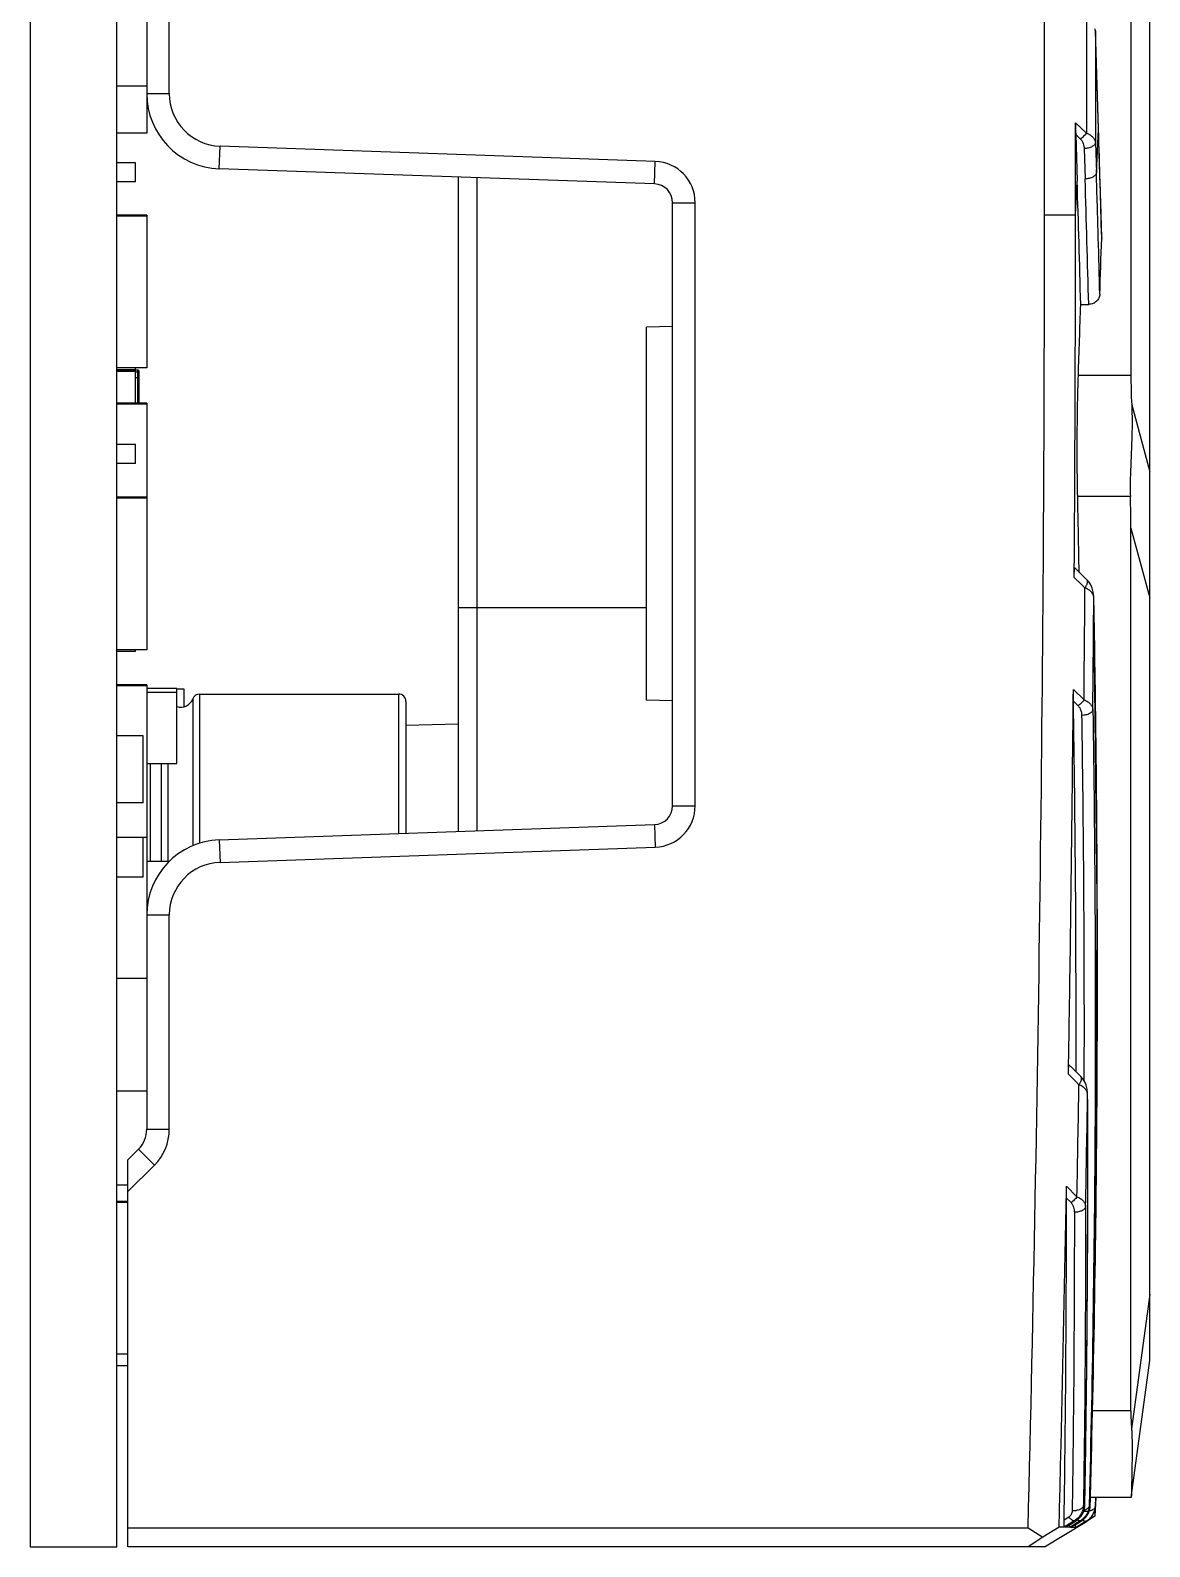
# Model space of a CAD drawing. Header units: millimetres. Extents: x 3299 to 14264, y 1863 to 5555.
# Drawn here: x 4299.89 to 4329.69, y 2501.52 to 2541.89 of the extents above; entities that cross this region are included whole.
import ezdxf

# ---------------------------------------------------------------- set-up
doc = ezdxf.new("R2010")
doc.units = ezdxf.units.MM
doc.layers.add('02___PRT_ALL_AXES', color=7, linetype='Continuous')

msp = doc.modelspace()

# ---------------------------------------------------------------- linework, layer by layer
at = {"color": 7, "linetype": 'Continuous'}
for p, q in [((4299.88745, 2839.02311), (4299.88745, 2501.52311)), ((4302.18745, 2501.52311), (4302.18745, 2839.02311)), ((4329.68745, 2506.47879), (4329.68745, 2834.06743)), ((4326.88745, 2536.97882), (4326.88745, 2803.5674)), ((4302.98745, 2580.78745), (4302.98746, 2539.15111)), ((4303.58745, 2540.20449), (4303.58745, 2580.78745)), ((4329.18745, 2547.18189), (4329.18745, 2532.70529)), ((4328.00148, 2542.13348), (4328.00148, 2539.15563)), ((4328.24194, 2541.88059), (4328.24216, 2541.89014)), ((4328.32558, 2539.25452), (4328.24194, 2541.88059)), ((4328.24194, 2541.88059), (4328.24194, 2538.90274)), ((4328.32581, 2539.26407), (4328.24216, 2541.89017)), ((4302.98746, 2540.40111), (4302.18745, 2540.40111)), ((4302.98745, 2540.20449), (4303.58745, 2540.20449)), ((4302.98746, 2539.15111), (4302.18745, 2539.15111)), ((4327.71242, 2539.43028), (4328.00148, 2539.15563)), ((4327.71242, 2536.97882), (4327.71242, 2539.43028)), ((4327.71746, 2539.11669), (4327.84613, 2538.99444)), ((4327.71746, 2539.11669), (4327.7571, 2537.8723)), ((4328.26764, 2538.09568), (4328.32558, 2539.25452)), ((4328.32558, 2539.25452), (4328.32581, 2539.26407)), ((4304.91766, 2538.20571), (4304.9386, 2538.80534)), ((4316.52584, 2538.4007), (4304.9386, 2538.80534)), ((4327.94231, 2538.74155), (4327.96802, 2537.93449)), ((4328.24194, 2538.90274), (4328.26764, 2538.09568)), ((4302.68745, 2538.3622), (4302.18745, 2538.3622)), ((4302.68745, 2537.8542), (4302.68745, 2538.3622)), ((4316.5049, 2537.80107), (4316.52584, 2538.4007)), ((4316.5049, 2537.80107), (4304.91766, 2538.20571)), ((4311.28745, 2520.56295), (4311.28745, 2537.98327)), ((4311.78745, 2520.58041), (4311.78745, 2537.96581)), ((4302.68745, 2537.8542), (4302.18745, 2537.8542)), ((4327.71242, 2536.97882), (4327.7571, 2537.8723)), ((4316.98745, 2537.30137), (4317.58745, 2537.30137)), ((4316.98745, 2521.24484), (4316.98745, 2537.30137)), ((4317.58745, 2521.24484), (4317.58745, 2537.30137)), ((4302.98746, 2536.96511), (4302.18745, 2536.96511)), ((4302.98746, 2536.93971), (4302.18745, 2536.93971)), ((4302.98746, 2536.96511), (4302.98746, 2532.90111)), ((4326.88745, 2536.97882), (4327.71242, 2536.97882)), ((4328.41, 2536.35125), (4328.40958, 2536.36665)), ((4328.41, 2536.35125), (4328.4096, 2536.36665)), ((4328.41001, 2536.36666), (4328.41, 2536.35125)), ((4327.8512, 2534.59462), (4328.06371, 2534.59462)), ((4302.98746, 2532.90111), (4302.18745, 2532.90111)), ((4302.68745, 2532.8542), (4302.18745, 2532.8542)), ((4302.68745, 2532.83379), (4302.18745, 2532.83379)), ((4302.68745, 2532.80831), (4302.18745, 2532.80831)), ((4302.73745, 2532.84747), (4302.23745, 2532.84747)), ((4302.23745, 2532.83379), (4302.23745, 2532.84747)), ((4302.68745, 2532.8542), (4302.68745, 2532.90111)), ((4302.68745, 2531.96511), (4302.68745, 2532.83379)), ((4302.68745, 2532.79747), (4302.78745, 2532.79747)), ((4302.68745, 2532.64747), (4302.78745, 2532.64747)), ((4302.73745, 2532.84747), (4302.73745, 2531.96511)), ((4302.78745, 2531.96511), (4302.78745, 2532.79747)), ((4329.18745, 2532.70529), (4327.78821, 2532.70529)), ((4302.98746, 2531.96511), (4302.18745, 2531.96511)), ((4302.98746, 2531.93971), (4302.18745, 2531.93971)), ((4302.98746, 2531.96511), (4302.98746, 2525.40111)), ((4329.20815, 2531.91808), (4329.68745, 2530.13397)), ((4302.68745, 2530.86219), (4302.18745, 2530.86219)), ((4302.68745, 2530.35419), (4302.68745, 2530.86219)), ((4302.68745, 2530.35419), (4302.18745, 2530.35419)), ((4302.98746, 2529.46511), (4302.18745, 2529.46511)), ((4302.98746, 2529.43971), (4302.18745, 2529.43971)), ((4329.17304, 2529.48149), (4327.77053, 2529.48149)), ((4329.18745, 2528.64039), (4329.68745, 2526.77923)), ((4329.18745, 2505.14241), (4329.18745, 2528.64039)), ((4327.87409, 2527.13517), (4327.6793, 2527.3238)), ((4327.96414, 2527.04792), (4327.87409, 2527.13517)), ((4328.20069, 2526.79223), (4328.20091, 2526.8003)), ((4328.20224, 2526.71104), (4328.20069, 2526.79223)), ((4328.20194, 2526.71104), (4328.20069, 2526.79223)), ((4328.20091, 2526.8003), (4328.20091, 2526.80033)), ((4311.28745, 2526.52311), (4316.28745, 2526.52311)), ((4302.98746, 2525.40111), (4302.18745, 2525.40111)), ((4302.68745, 2525.35419), (4302.68745, 2525.40111)), ((4302.68745, 2525.35419), (4302.18745, 2525.35419)), ((4302.98746, 2524.46511), (4302.18745, 2524.46511)), ((4302.98746, 2524.43971), (4302.18745, 2524.43971)), ((4302.98746, 2524.46511), (4302.98745, 2512.63377)), ((4303.78745, 2524.37213), (4302.98746, 2524.37213)), ((4302.98746, 2524.27213), (4303.78745, 2524.27213)), ((4303.78745, 2522.37213), (4303.78745, 2524.37213)), ((4303.98745, 2524.35011), (4303.78745, 2524.35011)), ((4303.98745, 2523.88849), (4303.98745, 2524.35011)), ((4304.3998, 2524.22213), (4309.68745, 2524.22213)), ((4304.3998, 2520.25251), (4304.3998, 2524.22213)), ((4309.68745, 2524.22213), (4309.68745, 2520.50708)), ((4327.65559, 2524.34322), (4327.93919, 2524.06704)), ((4304.21349, 2524.09486), (4304.21349, 2520.18347)), ((4309.88745, 2524.02213), (4309.88745, 2520.51406)), ((4327.65681, 2524.02958), (4327.78217, 2523.9075)), ((4309.88845, 2523.4404), (4309.88745, 2523.4404)), ((4309.88845, 2523.4404), (4309.88845, 2520.5141)), ((4302.88746, 2523.10543), (4302.18745, 2523.10543)), ((4302.88746, 2521.32743), (4302.88746, 2523.10543)), ((4302.98746, 2522.37213), (4303.78745, 2522.37213)), ((4303.08745, 2519.77213), (4303.08745, 2522.37213)), ((4303.37511, 2522.37213), (4303.37511, 2519.77213)), ((4303.56142, 2519.77213), (4303.56142, 2522.37213)), ((4302.88746, 2521.32743), (4302.18745, 2521.32743)), ((4316.98745, 2521.24484), (4317.58745, 2521.24484)), ((4304.91766, 2520.34051), (4316.5049, 2520.74515)), ((4316.5049, 2520.74515), (4316.52584, 2520.14552)), ((4302.98746, 2520.40111), (4302.18745, 2520.40111)), ((4302.88746, 2519.34631), (4302.88746, 2520.40111)), ((4304.91766, 2520.34051), (4304.9386, 2519.74088)), ((4304.9386, 2519.74088), (4316.52584, 2520.14552)), ((4302.98746, 2519.77213), (4303.59387, 2519.77213)), ((4302.88746, 2519.34631), (4302.18745, 2519.34631)), ((4328.29285, 2518.61264), (4328.28874, 2519.17346)), ((4328.29378, 2518.61264), (4328.29149, 2519.17347)), ((4302.98745, 2518.34173), (4303.58745, 2518.34173)), ((4303.58745, 2512.63377), (4303.58745, 2518.34173)), ((4302.98746, 2516.65111), (4302.18745, 2516.65111)), ((4327.71725, 2513.90725), (4327.52555, 2514.09746)), ((4327.80491, 2513.82024), (4327.71725, 2513.90725)), ((4327.93683, 2514.03612), (4327.93699, 2513.93205)), ((4327.93742, 2514.03612), (4327.93713, 2513.93205)), ((4328.03633, 2513.56135), (4328.03654, 2513.56762)), ((4302.98745, 2512.63377), (4303.58745, 2512.63377)), ((4302.48745, 2511.82311), (4302.76778, 2512.10344)), ((4302.76778, 2512.10344), (4303.19205, 2511.67918)), ((4302.48745, 2501.52311), (4302.48745, 2511.82311)), ((4302.48745, 2510.97458), (4303.19205, 2511.67918)), ((4328.24575, 2509.83986), (4328.26509, 2511.56931)), ((4328.25124, 2509.8398), (4328.27129, 2511.56927)), ((4327.47362, 2511.11686), (4327.75173, 2510.83935)), ((4302.48745, 2510.71511), (4302.18745, 2510.71511)), ((4302.48745, 2510.68971), (4302.18745, 2510.68971)), ((4327.47092, 2510.80318), (4327.59303, 2510.68132)), ((4329.68745, 2508.24556), (4329.20542, 2504.65702)), ((4302.48745, 2506.65111), (4302.18745, 2506.65111)), ((4329.19727, 2502.82944), (4329.68745, 2506.47871)), ((4302.48745, 2506.34094), (4302.18745, 2506.34094)), ((4329.18745, 2505.14241), (4328.15466, 2505.14241)), ((4329.19713, 2502.8289), (4328.1098, 2502.8289)), ((4328.25337, 2502.8289), (4328.22867, 2502.33499)), ((4328.2504, 2502.8289), (4328.24021, 2502.60181)), ((4328.25091, 2502.82889), (4328.24021, 2502.60181)), ((4328.2419, 2502.60033), (4328.2526, 2502.8289)), ((4328.2419, 2502.60033), (4328.25318, 2502.82888)), ((4329.19727, 2502.82944), (4329.19713, 2502.8289)), ((4327.9233, 2502.62612), (4327.96255, 2502.62445)), ((4327.96255, 2502.62445), (4327.9627, 2502.62827)), ((4327.9627, 2502.62827), (4327.9627, 2502.62828)), ((4328.07782, 2502.61872), (4328.07761, 2502.61303)), ((4328.07782, 2502.61872), (4328.10563, 2502.61705)), ((4328.10563, 2502.61705), (4328.10622, 2502.6445)), ((4328.10563, 2502.61705), (4328.10637, 2502.64449)), ((4328.10563, 2502.61705), (4328.10574, 2502.61972)), ((4328.24021, 2502.60181), (4328.24192, 2502.59989)), ((4302.48745, 2502.02311), (4326.44984, 2502.02311)), ((4326.44984, 2502.02311), (4326.84057, 2501.77311)), ((4327.27636, 2502.04311), (4326.84057, 2501.77311)), ((4326.88745, 2501.52311), (4328.00135, 2502.19738)), ((4327.41067, 2502.03964), (4327.27636, 2502.04311)), ((4327.53186, 2502.30963), (4327.4097, 2502.23253)), ((4327.69095, 2502.21649), (4327.41067, 2502.03964)), ((4327.44883, 2502.03851), (4327.72967, 2502.21525)), ((4327.56035, 2502.03465), (4327.44883, 2502.03851)), ((4327.66334, 2502.09887), (4327.56035, 2502.03465)), ((4327.58707, 2502.03353), (4327.77235, 2502.14876)), ((4327.71173, 2502.02333), (4327.58707, 2502.03353)), ((4327.75699, 2502.15727), (4327.66334, 2502.09887)), ((4327.69095, 2502.21649), (4327.72967, 2502.21525)), ((4327.71173, 2502.02333), (4327.71484, 2502.09147)), ((4327.81676, 2502.08706), (4327.71173, 2502.02333)), ((4327.80996, 2502.08293), (4327.71173, 2502.02333)), ((4327.71484, 2502.09147), (4327.71589, 2502.11364)), ((4327.71484, 2502.09147), (4327.71582, 2502.11213)), ((4327.72867, 2502.12159), (4327.8704, 2502.20974)), ((4327.72967, 2502.21525), (4327.73063, 2502.21584)), ((4327.84311, 2502.21098), (4327.75699, 2502.15727)), ((4327.77235, 2502.14876), (4327.85128, 2502.19785)), ((4327.81676, 2502.08706), (4327.80996, 2502.08293)), ((4327.91214, 2502.14494), (4327.81676, 2502.08706)), ((4327.84311, 2502.21098), (4327.8704, 2502.20974)), ((4327.85128, 2502.19785), (4327.8704, 2502.20974)), ((4328.00021, 2502.19839), (4327.91214, 2502.14494)), ((4328.00021, 2502.19839), (4328.00135, 2502.19738)), ((4328.22867, 2502.33499), (4328.00148, 2502.19746)), ((4326.84057, 2501.77311), (4326.44984, 2501.52311)), ((4299.88745, 2501.52311), (4302.18745, 2501.52311)), ((4326.88745, 2501.52311), (4302.48745, 2501.52311))]:
    msp.add_line(p, q, dxfattribs=at)
for points in [[(4328.41005, 2536.36666), (4328.38473, 2537.29806), (4328.35504, 2538.31938), (4328.32581, 2539.26407)], [(4328.01624, 2527.26471), (4327.92355, 2527.35449), (4327.76586, 2527.50719), (4327.69103, 2527.57962)], [(4328.20091, 2526.80033), (4328.19991, 2526.82772), (4328.18626, 2526.93674), (4328.15871, 2527.03719), (4328.11802, 2527.12905), (4328.0641, 2527.21152), (4328.01622, 2527.26473)], [(4328.10574, 2502.61972), (4328.26147, 2510.65046), (4328.29345, 2518.76446), (4328.20091, 2526.8003)], [(4327.85792, 2514.03598), (4327.76673, 2514.12649), (4327.6116, 2514.28039), (4327.53745, 2514.35393)], [(4328.03654, 2513.56764), (4328.03595, 2513.59523), (4328.02393, 2513.70468), (4327.9978, 2513.80578), (4327.95831, 2513.89846), (4327.90536, 2513.98189), (4327.8579, 2514.03601)], [(4327.9627, 2502.62827), (4328.01246, 2506.24471), (4328.03745, 2509.94455), (4328.03654, 2513.56764)], [(4327.73063, 2502.21584), (4327.78758, 2502.25762), (4327.84736, 2502.31793), (4327.89619, 2502.38791), (4327.93251, 2502.46571), (4327.95502, 2502.54916), (4327.9627, 2502.62828)], [(4327.9233, 2502.62612), (4327.94332, 2502.62528), (4327.96233, 2502.62446)], [(4328.07782, 2502.61872), (4328.09202, 2502.61789), (4328.10563, 2502.61705)], [(4328.24021, 2502.60181), (4328.24125, 2502.60109), (4328.24181, 2502.60036)], [(4328.24181, 2502.60036), (4328.24186, 2502.60035), (4328.2419, 2502.60033)], [(4327.71173, 2502.02333), (4327.71201, 2502.0303), (4327.71302, 2502.05243), (4327.71484, 2502.09147)]]:
    msp.add_lwpolyline(points, dxfattribs=at)
for centre, radius, start, end in [((4304.98745, 2540.20449), 2, 180, 268), ((4304.98745, 2540.20449), 1.4, 180, 268), ((3806.42127, 2522.62673), 522.16913, 1.5078067, 1.824817), ((4316.48745, 2537.30137), 1.1, 0, 88), ((3806.20819, 2521.31461), 522.02446, 1.4577301, 1.8244552), ((3806.3629, 2521.46788), 522.16955, 1.6347267, 1.8248171), ((4316.48745, 2537.30137), 0.5, 0, 88), ((3806.36577, 2521.46796), 522.16668, 1.4698881, 1.634727), ((4302.73745, 2532.79747), 0.05, 0, 90), ((2931.26136, 2537.24843), 1396.74003, 359.45927714, 359.58156049), ((2931.51667, 2537.52683), 1396.72527, 359.43733124, 359.55964593), ((3806.07894, 2516.75932), 522.21813, 0.2648729, 1.0919313), ((4304.3998, 2524.02213), 0.2, 90, 158.676314), ((4309.68745, 2524.02213), 0.2, 0, 90), ((4303.88745, 2524.22213), 0.35, 253.302504, 338.676314), ((4316.48745, 2521.24484), 0.5, 272, 0), ((4316.48745, 2521.24484), 1.1, 272, 0), ((4304.98745, 2518.34173), 2, 92, 180), ((4304.98745, 2518.34173), 1.4, 92, 180), ((3805.93979, 2516.75897), 522.35728, 359.4307477, 0.2033241), ((2929.8136, 2537.26714), 1398.18792, 358.91696155, 359.03913368), ((2930.0822, 2537.54585), 1398.15987, 358.89487628, 359.01708094), ((4302.23745, 2512.63377), 0.75, 315, 0), ((4302.23745, 2512.63377), 1.35, 315, 0), ((4327.46554, 2502.63624), 0.49707, 329.611236, 333.600784), ((4327.46494, 2502.63653), 0.49774, 333.601053, 339.232498), ((4327.46461, 2502.63662), 0.49808, 339.237268, 344.311682), ((4327.4646, 2502.63661), 0.49808, 344.312429, 349.112914), ((4327.4642, 2502.63685), 0.49851, 357.023416, 358.574884), ((4327.74256, 2502.6252), 0.5, 301.187666, 357.137595), ((4327.74068, 2502.6259), 0.50015, 320.982938, 329.213052), ((4327.74164, 2502.62558), 0.5009, 325.277707, 329.185653), ((4327.7416, 2502.62534), 0.49907, 329.213928, 330.88518), ((4327.74145, 2502.6257), 0.50113, 329.18536, 330.856324), ((4327.74063, 2502.62586), 0.50017, 330.887151, 338.483258), ((4327.74185, 2502.62548), 0.50067, 330.856299, 332.437194), ((4327.74297, 2502.62489), 0.49941, 332.436898, 335.828964), ((4327.74209, 2502.62538), 0.50048, 332.438631, 335.821487), ((4327.74262, 2502.62503), 0.49978, 335.830813, 338.486996), ((4327.74121, 2502.62563), 0.49955, 338.483899, 340.053262), ((4327.7422, 2502.6252), 0.50024, 338.486832, 340.059039), ((4327.7423, 2502.62516), 0.50013, 340.059001, 343.620129), ((4327.74351, 2502.62481), 0.49887, 343.620635, 346.429989), ((4327.74292, 2502.62504), 0.49958, 343.616636, 346.420064), ((4327.74149, 2502.62525), 0.50094, 346.434191, 357.151922), ((4327.46647, 2502.63561), 0.49594, 318.71635, 320.26335), ((4327.74183, 2502.62591), 0.50099, 301.198444, 311.555251), ((4327.74324, 2502.62428), 0.49884, 311.558401, 314.446832), ((4327.74266, 2502.62504), 0.49981, 311.553328, 314.439139), ((4327.7421, 2502.62541), 0.50043, 314.449832, 320.923638), ((4327.74261, 2502.62509), 0.49988, 314.438533, 321.903575), ((4327.74268, 2502.62491), 0.49967, 320.92565, 321.910467), ((4327.743, 2502.62465), 0.49926, 321.91116, 325.276196), ((4327.74213, 2502.62547), 0.50049, 321.903993, 325.260939)]:
    msp.add_arc(centre, radius, start, end, dxfattribs=at)
for centre, major_axis, ratio, start_param, end_param in [((4327.7305, 2539.26549), (-0.0071, 0.42026), 0.03956698, 1.16719625, 1.93202501), ((3627.56281, 2516.51932), (700.27528, 18.5784), 0.86312135, -0.00083235, 0.0045908), ((3624.38996, 2453.0622), (119.57806, 2729.43777), 0.25633082, -1.52959462, -1.52904891), ((3624.38996, 2453.0622), (119.49271, 2727.48957), 0.25633082, -1.53036436, -1.5296714), ((4329.68745, 2531.09339), (-0.274, 2.99976), 0.13942482, 0.99082994, 1.27957948), ((3627.42656, 2513.79429), (700.27528, 18.5784), 0.86312135, 6.27508671, 6.27840223), ((4323.59728, 2534.00351), (-2.77391, 12.66761), 0.38313405, -2.09002691, -2.01818718), ((3627.26948, 2510.65269), (700.27528, 18.5784), 0.86312135, -0.02489885, -0.00860472), ((3627.01236, 2505.51034), (700.27528, 18.5784), 0.86312135, -0.03614826, -0.02197493), ((4331.68745, 2507.8289), (1.59384, 4.96157), 0.38819452, -4.02109529, -3.9011255)]:
    msp.add_ellipse(centre, major_axis=major_axis, ratio=ratio, start_param=start_param, end_param=end_param, dxfattribs=at)
for points, knots in [([(4328.24194, 2541.88059), (4328.24158, 2541.88501), (4328.23957, 2541.90283), (4328.23514, 2541.92036), (4328.23063, 2541.93309)], [0, 0, 0, 0, 0.24703533, 1, 1, 1, 1]), ([(4328.00148, 2539.15563), (4327.99091, 2539.14042), (4327.96811, 2539.11051), (4327.93041, 2539.0683), (4327.88973, 2539.02917), (4327.86082, 2539.00544), (4327.84613, 2538.99444)], [0, 0, 0, 0, 0.24720024, 0.50142202, 0.75492291, 1, 1, 1, 1]), ([(4328.00148, 2539.15563), (4328.01954, 2539.14869), (4328.05388, 2539.13382), (4328.10103, 2539.10713), (4328.14168, 2539.07747), (4328.17566, 2539.04548), (4328.20284, 2539.01159), (4328.22317, 2538.97627), (4328.2366, 2538.93993), (4328.24096, 2538.91504), (4328.24194, 2538.90274)], [0, 0, 0, 0, 0.15795165, 0.3051037, 0.44152715, 0.56785481, 0.68518097, 0.79501218, 0.89920859, 1, 1, 1, 1]), ([(4327.84613, 2538.99444), (4327.86339, 2538.97803), (4327.89199, 2538.9399), (4327.92031, 2538.87591), (4327.93705, 2538.80933), (4327.94159, 2538.7641), (4327.94231, 2538.74155)], [0, 0, 0, 0, 0.25833496, 0.50878381, 0.7552814, 1, 1, 1, 1]), ([(4328.24194, 2538.90274), (4328.24111, 2538.89223), (4328.23524, 2538.87035), (4328.21576, 2538.8404), (4328.18665, 2538.81315), (4328.14901, 2538.7893), (4328.10411, 2538.76954), (4328.0535, 2538.75452), (4327.99895, 2538.74475), (4327.96134, 2538.74198), (4327.94231, 2538.74155)], [0, 0, 0, 0, 0.08653728, 0.18184104, 0.28973061, 0.41139158, 0.54595271, 0.69112324, 0.84374967, 1, 1, 1, 1]), ([(4328.26764, 2538.09568), (4328.26682, 2538.08517), (4328.26094, 2538.06329), (4328.24147, 2538.03334), (4328.21236, 2538.00609), (4328.17471, 2537.98225), (4328.12982, 2537.96249), (4328.0792, 2537.94746), (4328.02465, 2537.93769), (4327.98705, 2537.93492), (4327.96802, 2537.93449)], [0, 0, 0, 0, 0.08653728, 0.18184104, 0.28973061, 0.41139158, 0.54595271, 0.69112324, 0.84374967, 1, 1, 1, 1]), ([(4326.44984, 2502.02311), (4326.59567, 2507.84936), (4326.81452, 2519.50069), (4326.88745, 2531.15385), (4326.88745, 2536.97882)], [0, 0, 0, 0, 0.50013354, 1, 1, 1, 1]), ([(4327.67932, 2527.3238), (4327.68486, 2528.12834), (4327.70425, 2531.34665), (4327.71249, 2534.56502), (4327.71242, 2536.97882)], [0, 0, 0, 0, 0.24999121, 1, 1, 1, 1]), ([(4328.36063, 2534.86236), (4328.36007, 2534.84544), (4328.35558, 2534.81142), (4328.33887, 2534.76229), (4328.31234, 2534.71636), (4328.27645, 2534.67531), (4328.23201, 2534.64085), (4328.18035, 2534.61469), (4328.12344, 2534.59832), (4328.08367, 2534.59462), (4328.06371, 2534.59462)], [0, 0, 0, 0, 0.11500004, 0.23147174, 0.35054164, 0.47314427, 0.59979058, 0.73042809, 0.86429629, 1, 1, 1, 1]), ([(4327.77053, 2529.48149), (4327.76791, 2529.60608), (4327.76356, 2529.86355), (4327.75815, 2530.40088), (4327.75768, 2531.0935), (4327.76528, 2531.78608), (4327.77664, 2532.32333), (4327.78405, 2532.58074), (4327.78821, 2532.70529)], [0, 0, 0, 0, 0.11594751, 0.23959815, 0.49999679, 0.76039424, 0.88404585, 1, 1, 1, 1]), ([(4329.20815, 2531.91808), (4329.21323, 2531.81518), (4329.21917, 2531.60724), (4329.21785, 2531.18827), (4329.20226, 2530.76893), (4329.18438, 2530.35381), (4329.17335, 2530.05244), (4329.16784, 2529.76254), (4329.16993, 2529.57347), (4329.17304, 2529.48149)], [0, 0, 0, 0, 0.12679841, 0.25595841, 0.51558924, 0.64316878, 0.7673498, 0.88673689, 1, 1, 1, 1]), ([(4327.6793, 2527.3238), (4327.67941, 2527.34005), (4327.67972, 2527.37227), (4327.68033, 2527.4122), (4327.68099, 2527.44331), (4327.68157, 2527.46555), (4327.68223, 2527.48664), (4327.68298, 2527.50625), (4327.6838, 2527.52402), (4327.6847, 2527.53962), (4327.68553, 2527.55112), (4327.68624, 2527.55903), (4327.68675, 2527.56395), (4327.68726, 2527.56818), (4327.68778, 2527.57173), (4327.68831, 2527.5746), (4327.68882, 2527.57682), (4327.68935, 2527.57841), (4327.68981, 2527.57941), (4327.69046, 2527.57998), (4327.69089, 2527.57975), (4327.69103, 2527.57962)], [0, 0, 0, 0, 0.18938814, 0.37529259, 0.46523886, 0.55200961, 0.63439426, 0.71108759, 0.78064306, 0.84169733, 0.89312364, 0.91496667, 0.93418117, 0.95074135, 0.96464261, 0.9759496, 0.9847496, 0.9911506, 0.99533278, 0.99777343, 1, 1, 1, 1]), ([(4327.96414, 2527.04792), (4327.9721, 2527.05921), (4327.98678, 2527.08156), (4328.00546, 2527.11527), (4328.01975, 2527.14753), (4328.02938, 2527.17761), (4328.03412, 2527.20494), (4328.03384, 2527.22902), (4328.02905, 2527.24653), (4328.02249, 2527.25784), (4328.01844, 2527.26258), (4328.01624, 2527.2647)], [0, 0, 0, 0, 0.17447193, 0.33757646, 0.48653706, 0.61958084, 0.73576256, 0.83558296, 0.92169844, 0.96138966, 1, 1, 1, 1]), ([(4328.13526, 2526.9363), (4328.12499, 2526.94763), (4328.10192, 2526.96965), (4328.06201, 2526.99925), (4328.01566, 2527.02593), (4327.98189, 2527.04091), (4327.96414, 2527.04792)], [0, 0, 0, 0, 0.22263997, 0.46293836, 0.72201853, 1, 1, 1, 1]), ([(4328.19036, 2526.84505), (4328.18493, 2526.8613), (4328.16953, 2526.8939), (4328.14775, 2526.92254), (4328.13526, 2526.9363)], [0, 0, 0, 0, 0.47964123, 1, 1, 1, 1]), ([(4328.20069, 2526.79223), (4328.20042, 2526.79666), (4328.19876, 2526.81456), (4328.19465, 2526.83222), (4328.19036, 2526.84505)], [0, 0, 0, 0, 0.24727849, 1, 1, 1, 1]), ([(4327.52556, 2514.09746), (4327.53954, 2514.95135), (4327.59228, 2518.36647), (4327.6325, 2521.7818), (4327.65561, 2524.34322)], [0, 0, 0, 0, 0.2500355, 1, 1, 1, 1]), ([(4327.65681, 2524.02958), (4327.65599, 2524.07957), (4327.65495, 2524.18412), (4327.6551, 2524.28867), (4327.65559, 2524.34322)], [0, 0, 0, 0, 0.47820703, 1, 1, 1, 1]), ([(4327.93919, 2524.06704), (4327.9285, 2524.05195), (4327.90545, 2524.02227), (4327.86734, 2523.98045), (4327.82622, 2523.94175), (4327.79702, 2523.91834), (4327.78217, 2523.9075)], [0, 0, 0, 0, 0.24691718, 0.50101895, 0.75460412, 1, 1, 1, 1]), ([(4327.78217, 2523.9075), (4327.79928, 2523.89084), (4327.82743, 2523.8522), (4327.85489, 2523.7876), (4327.87065, 2523.72052), (4327.87449, 2523.67504), (4327.87484, 2523.65239)], [0, 0, 0, 0, 0.25813287, 0.50849826, 0.75506238, 1, 1, 1, 1]), ([(4328.17459, 2523.81062), (4328.17421, 2523.80544), (4328.17248, 2523.79495), (4328.16523, 2523.77396), (4328.14867, 2523.7484), (4328.11957, 2523.72142), (4328.0819, 2523.69792), (4328.03694, 2523.67861), (4327.98623, 2523.66411), (4327.93157, 2523.65494), (4327.89391, 2523.6526), (4327.87484, 2523.65239)], [0, 0, 0, 0, 0.04270559, 0.08683557, 0.18185294, 0.28937689, 0.4107388, 0.54515536, 0.69038033, 0.84327511, 1, 1, 1, 1]), ([(4327.93919, 2524.06704), (4327.95716, 2524.0599), (4327.99131, 2524.04463), (4328.03806, 2524.01735), (4328.0782, 2523.98714), (4328.11158, 2523.95465), (4328.13806, 2523.92032), (4328.15761, 2523.88462), (4328.17019, 2523.84798), (4328.17392, 2523.82297), (4328.17459, 2523.81062)], [0, 0, 0, 0, 0.15808588, 0.30522631, 0.44153759, 0.567705, 0.68488426, 0.79464805, 0.89892284, 1, 1, 1, 1]), ([(4328.17459, 2523.81062), (4328.23012, 2520.2789), (4328.26951, 2513.21406), (4328.16558, 2506.14988), (4328.07782, 2502.61872)], [0, 0, 0, 0, 0.49999359, 1, 1, 1, 1]), ([(4327.87484, 2523.65239), (4327.88744, 2522.85109), (4327.93044, 2519.64586), (4327.94392, 2516.44023), (4327.93742, 2514.03612)], [0, 0, 0, 0, 0.25000516, 1, 1, 1, 1]), ([(4327.52555, 2514.09746), (4327.52582, 2514.11364), (4327.5264, 2514.14571), (4327.52749, 2514.19289), (4327.52859, 2514.23095), (4327.5296, 2514.25969), (4327.53039, 2514.27931), (4327.53122, 2514.29712), (4327.53209, 2514.31281), (4327.53285, 2514.32441), (4327.53349, 2514.33242), (4327.53394, 2514.33742), (4327.53439, 2514.34175), (4327.53484, 2514.3454), (4327.53528, 2514.34837), (4327.5357, 2514.35069), (4327.53612, 2514.35237), (4327.53648, 2514.35339), (4327.5368, 2514.35388), (4327.53701, 2514.35407), (4327.53727, 2514.35408), (4327.53739, 2514.35399), (4327.53745, 2514.35393)], [0, 0, 0, 0, 0.18842962, 0.37345428, 0.54950814, 0.63170942, 0.70835773, 0.77803379, 0.83937947, 0.89126587, 0.91338747, 0.93290609, 0.94979298, 0.96403237, 0.97567446, 0.98479567, 0.99148335, 0.99586323, 0.99727323, 0.99826775, 0.99906346, 1, 1, 1, 1]), ([(4327.80491, 2513.82024), (4327.81291, 2513.83139), (4327.82768, 2513.85349), (4327.84648, 2513.88688), (4327.8609, 2513.91887), (4327.87065, 2513.94876), (4327.8755, 2513.97598), (4327.87532, 2514.00004), (4327.87062, 2514.0176), (4327.86413, 2514.029), (4327.8601, 2514.03381), (4327.85792, 2514.03598)], [0, 0, 0, 0, 0.17400618, 0.33667689, 0.4852931, 0.61813952, 0.73432719, 0.83439905, 0.9210196, 0.96103763, 1, 1, 1, 1]), ([(4328.03633, 2513.56135), (4328.0359, 2513.57372), (4328.03264, 2513.5988), (4328.02071, 2513.63563), (4328.00177, 2513.67158), (4327.97583, 2513.70621), (4327.94294, 2513.73906), (4327.90322, 2513.76968), (4327.85677, 2513.79736), (4327.8228, 2513.81293), (4327.80491, 2513.82024)], [0, 0, 0, 0, 0.10128599, 0.20561458, 0.31531548, 0.43236854, 0.55841424, 0.69465134, 0.84180275, 1, 1, 1, 1]), ([(4327.96255, 2502.62445), (4327.97824, 2503.53578), (4328.03146, 2507.18115), (4328.04652, 2510.82708), (4328.03633, 2513.56135)], [0, 0, 0, 0, 0.25000647, 1, 1, 1, 1]), ([(4327.27634, 2502.04311), (4327.29524, 2502.79933), (4327.36835, 2505.82375), (4327.43166, 2508.84841), (4327.47362, 2511.11686)], [0, 0, 0, 0, 0.25004533, 1, 1, 1, 1]), ([(4327.47092, 2510.80318), (4327.47086, 2510.85318), (4327.47128, 2510.95775), (4327.47261, 2511.06231), (4327.47362, 2511.11686)], [0, 0, 0, 0, 0.47821455, 1, 1, 1, 1]), ([(4327.75173, 2510.83935), (4327.74093, 2510.82435), (4327.71762, 2510.79488), (4327.6791, 2510.75343), (4327.63753, 2510.71513), (4327.60803, 2510.69201), (4327.59303, 2510.68132)], [0, 0, 0, 0, 0.24662058, 0.50060472, 0.75428223, 1, 1, 1, 1]), ([(4327.75173, 2510.83935), (4327.7696, 2510.83201), (4327.80353, 2510.81637), (4327.84984, 2510.78853), (4327.88945, 2510.75781), (4327.9222, 2510.72487), (4327.94799, 2510.69015), (4327.96677, 2510.65413), (4327.97851, 2510.61723), (4327.98163, 2510.59212), (4327.982, 2510.57975)], [0, 0, 0, 0, 0.15819466, 0.30530891, 0.44150334, 0.56751374, 0.68455469, 0.79426263, 0.89862776, 1, 1, 1, 1]), ([(4327.59303, 2510.68132), (4327.60996, 2510.66443), (4327.63765, 2510.62535), (4327.66424, 2510.56023), (4327.67904, 2510.49274), (4327.68219, 2510.44708), (4327.6822, 2510.42435)], [0, 0, 0, 0, 0.25792902, 0.5082141, 0.75484597, 1, 1, 1, 1]), ([(4327.982, 2510.57975), (4327.98165, 2510.57457), (4327.97998, 2510.56409), (4327.97282, 2510.54314), (4327.95633, 2510.51767), (4327.92725, 2510.49091), (4327.88956, 2510.46774), (4327.84455, 2510.44887), (4327.79376, 2510.43488), (4327.739, 2510.42628), (4327.70128, 2510.42435), (4327.6822, 2510.42435)], [0, 0, 0, 0, 0.04276722, 0.08686784, 0.18164088, 0.28884191, 0.4099467, 0.54425883, 0.68957549, 0.84277196, 1, 1, 1, 1]), ([(4327.982, 2510.57975), (4327.98246, 2508.59129), (4327.96794, 2505.93995), (4327.93324, 2503.28888), (4327.9233, 2502.62612)], [0, 0, 0, 0, 0.74999556, 1, 1, 1, 1]), ([(4327.6822, 2510.42435), (4327.68265, 2508.43659), (4327.66813, 2505.78618), (4327.63343, 2503.13604), (4327.62349, 2502.47351)], [0, 0, 0, 0, 0.74999555, 1, 1, 1, 1]), ([(4328.10637, 2502.64449), (4328.12257, 2503.24403), (4328.18325, 2505.6422), (4328.22741, 2508.04078), (4328.25124, 2509.8398)], [0, 0, 0, 0, 0.25000822, 1, 1, 1, 1]), ([(4329.20542, 2504.65702), (4329.2081, 2504.62251), (4329.21197, 2504.5542), (4329.2165, 2504.42082), (4329.21889, 2504.26043), (4329.21925, 2504.07598), (4329.21797, 2503.85261), (4329.2153, 2503.64499), (4329.21209, 2503.45373), (4329.20975, 2503.32935), (4329.20748, 2503.21824), (4329.20535, 2503.12071), (4329.20342, 2503.03707), (4329.20192, 2502.97617), (4329.20083, 2502.93457), (4329.20013, 2502.90877), (4329.19949, 2502.8866), (4329.19893, 2502.86808), (4329.19842, 2502.85321), (4329.19801, 2502.84202), (4329.19763, 2502.8345), (4329.19744, 2502.83071), (4329.19727, 2502.82944)], [0, 0, 0, 0, 0.05679929, 0.11225626, 0.21901631, 0.3200133, 0.41495471, 0.58557597, 0.66075239, 0.72886886, 0.78972369, 0.84313674, 0.88894614, 0.92701767, 0.94311388, 0.95723492, 0.96937073, 0.97951129, 0.98764884, 0.99377876, 0.99789684, 1, 1, 1, 1]), ([(4327.62349, 2502.47351), (4327.62326, 2502.45787), (4327.61905, 2502.42626), (4327.60144, 2502.38117), (4327.57247, 2502.3405), (4327.54634, 2502.31876), (4327.53186, 2502.30963)], [0, 0, 0, 0, 0.24035396, 0.48474638, 0.73696391, 1, 1, 1, 1]), ([(4327.91392, 2502.59125), (4327.90961, 2502.58233), (4327.89783, 2502.56476), (4327.87366, 2502.54178), (4327.84294, 2502.5214), (4327.80644, 2502.5041), (4327.76512, 2502.49028), (4327.70406, 2502.47676), (4327.65594, 2502.47316), (4327.62349, 2502.47351)], [0, 0, 0, 0, 0.09078089, 0.19166935, 0.30392065, 0.42738263, 0.56089043, 0.7025111, 1, 1, 1, 1]), ([(4327.9233, 2502.62612), (4327.92236, 2502.58564), (4327.91053, 2502.50445), (4327.86371, 2502.39056), (4327.79011, 2502.29094), (4327.72581, 2502.23839), (4327.69095, 2502.21649)], [0, 0, 0, 0, 0.24820488, 0.49714073, 0.74759908, 1, 1, 1, 1]), ([(4328.07761, 2502.61303), (4328.07593, 2502.5731), (4328.06287, 2502.4932), (4328.01509, 2502.38145), (4327.94144, 2502.28388), (4327.87764, 2502.23244), (4327.84311, 2502.21098)], [0, 0, 0, 0, 0.24813304, 0.49707445, 0.74757383, 1, 1, 1, 1]), ([(4327.84784, 2502.31857), (4327.85217, 2502.32377), (4327.86899, 2502.34487), (4327.88409, 2502.36734), (4327.89432, 2502.38479)], [0, 0, 0, 0, 0.25052243, 1, 1, 1, 1]), ([(4327.9233, 2502.62612), (4327.92293, 2502.62019), (4327.92092, 2502.60817), (4327.9166, 2502.59679), (4327.91392, 2502.59125)], [0, 0, 0, 0, 0.49113434, 1, 1, 1, 1]), ([(4328.05547, 2502.56295), (4328.0494, 2502.55512), (4328.03477, 2502.54003), (4328.00807, 2502.52064), (4327.97618, 2502.50377), (4327.95277, 2502.49477), (4327.94041, 2502.49071)], [0, 0, 0, 0, 0.21595926, 0.45464569, 0.7165011, 1, 1, 1, 1]), ([(4328.04841, 2502.46228), (4328.03973, 2502.46078), (4328.00403, 2502.4556), (4327.9678, 2502.45421), (4327.94056, 2502.45512)], [0, 0, 0, 0, 0.24426103, 1, 1, 1, 1]), ([(4327.95372, 2502.54254), (4327.95481, 2502.54818), (4327.95876, 2502.57083), (4327.96114, 2502.59375), (4327.96204, 2502.61096)], [0, 0, 0, 0, 0.25020996, 1, 1, 1, 1]), ([(4327.9892, 2502.31258), (4328.01535, 2502.34372), (4328.06004, 2502.41251), (4328.08665, 2502.49009), (4328.09503, 2502.52966)], [0, 0, 0, 0, 0.50133747, 1, 1, 1, 1]), ([(4328.06854, 2502.58387), (4328.06767, 2502.58206), (4328.06388, 2502.57475), (4328.05929, 2502.56787), (4328.05547, 2502.56295)], [0, 0, 0, 0, 0.24292956, 1, 1, 1, 1]), ([(4328.07782, 2502.61872), (4328.07747, 2502.61279), (4328.0755, 2502.60078), (4328.0712, 2502.5894), (4328.06854, 2502.58387)], [0, 0, 0, 0, 0.49152009, 1, 1, 1, 1]), ([(4328.1247, 2502.48292), (4328.12093, 2502.48147), (4328.10526, 2502.47576), (4328.0892, 2502.47113), (4328.07693, 2502.46817)], [0, 0, 0, 0, 0.24242259, 1, 1, 1, 1]), ([(4328.09503, 2502.52966), (4328.09656, 2502.53685), (4328.10201, 2502.56571), (4328.10492, 2502.59505), (4328.10563, 2502.61705)], [0, 0, 0, 0, 0.2503252, 1, 1, 1, 1]), ([(4328.2151, 2502.54235), (4328.20433, 2502.5295), (4328.18378, 2502.51245), (4328.15218, 2502.49444), (4328.13417, 2502.48656), (4328.1247, 2502.48292)], [0, 0, 0, 0, 0.46092173, 0.72098696, 1, 1, 1, 1]), ([(4328.15341, 2502.34027), (4328.15639, 2502.34456), (4328.16801, 2502.36189), (4328.17854, 2502.37995), (4328.18577, 2502.39381)], [0, 0, 0, 0, 0.25038159, 1, 1, 1, 1]), ([(4328.19867, 2502.4204), (4328.20099, 2502.42557), (4328.20992, 2502.4464), (4328.21742, 2502.46783), (4328.22222, 2502.48413)], [0, 0, 0, 0, 0.25032789, 1, 1, 1, 1]), ([(4328.24021, 2502.60181), (4328.23901, 2502.57687), (4328.23286, 2502.52705), (4328.21932, 2502.47872), (4328.21079, 2502.45521)], [0, 0, 0, 0, 0.49957291, 1, 1, 1, 1]), ([(4328.24021, 2502.60181), (4328.23994, 2502.59663), (4328.23845, 2502.58617), (4328.23159, 2502.56533), (4328.22239, 2502.55104), (4328.2151, 2502.54235)], [0, 0, 0, 0, 0.23747564, 0.48068942, 1, 1, 1, 1]), ([(4328.22853, 2502.50774), (4328.23037, 2502.51534), (4328.23698, 2502.54584), (4328.24074, 2502.57696), (4328.2419, 2502.60033)], [0, 0, 0, 0, 0.25039101, 1, 1, 1, 1]), ([(4327.41067, 2502.03964), (4327.41055, 2502.03964), (4327.41033, 2502.04008), (4327.41017, 2502.04081), (4327.40995, 2502.04211), (4327.40977, 2502.04384), (4327.40959, 2502.04606), (4327.40936, 2502.04988), (4327.40912, 2502.05572), (4327.4089, 2502.06392), (4327.40874, 2502.07363), (4327.40862, 2502.08473), (4327.40856, 2502.09712), (4327.40854, 2502.11071), (4327.40859, 2502.13098), (4327.40877, 2502.15871), (4327.40915, 2502.19453), (4327.4095, 2502.21953), (4327.4097, 2502.23253)], [0, 0, 0, 0, 0.00185889, 0.00603641, 0.01269413, 0.02180032, 0.03329487, 0.04710943, 0.0814048, 0.12408571, 0.17454261, 0.23220977, 0.29657184, 0.36711563, 0.44337099, 0.61149806, 0.79798746, 1, 1, 1, 1]), ([(4327.69095, 2502.21649), (4327.68706, 2502.21425), (4327.67754, 2502.21131), (4327.66147, 2502.21234), (4327.64341, 2502.21808), (4327.62346, 2502.22832), (4327.60189, 2502.2429), (4327.57903, 2502.2616), (4327.55531, 2502.28409), (4327.53973, 2502.30076), (4327.53186, 2502.30963)], [0, 0, 0, 0, 0.06939331, 0.14930177, 0.24551553, 0.36058825, 0.49485794, 0.64744173, 0.81670073, 1, 1, 1, 1]), ([(4327.56035, 2502.03465), (4327.5603, 2502.03466), (4327.56021, 2502.03479), (4327.56009, 2502.03523), (4327.55995, 2502.03623), (4327.55982, 2502.03787), (4327.55971, 2502.04015), (4327.55962, 2502.04302), (4327.55954, 2502.04647), (4327.55949, 2502.05047), (4327.55945, 2502.05685), (4327.55945, 2502.06604), (4327.55953, 2502.07845), (4327.55967, 2502.09256), (4327.55981, 2502.10253), (4327.55989, 2502.10777)], [0, 0, 0, 0, 0.0018152, 0.00556662, 0.01960001, 0.04232113, 0.07348903, 0.11282281, 0.16002767, 0.21480082, 0.2768372, 0.42147428, 0.5915931, 0.78511393, 1, 1, 1, 1]), ([(4327.72967, 2502.21525), (4327.73506, 2502.21863), (4327.75635, 2502.23255), (4327.77657, 2502.2481), (4327.79099, 2502.26058)], [0, 0, 0, 0, 0.25037525, 1, 1, 1, 1]), ([(4327.84311, 2502.21098), (4327.84079, 2502.20962), (4327.8356, 2502.20746), (4327.82692, 2502.20616), (4327.81731, 2502.2067), (4327.80252, 2502.21004), (4327.78207, 2502.21923), (4327.76642, 2502.22953), (4327.75813, 2502.23562)], [0, 0, 0, 0, 0.08688278, 0.17941088, 0.28151388, 0.39597139, 0.66763769, 1, 1, 1, 1]), ([(4327.79099, 2502.26058), (4327.79527, 2502.26429), (4327.81213, 2502.27939), (4327.82795, 2502.29565), (4327.83915, 2502.30839)], [0, 0, 0, 0, 0.25052961, 1, 1, 1, 1]), ([(4327.8704, 2502.20974), (4327.89278, 2502.22361), (4327.93531, 2502.2549), (4327.97234, 2502.29252), (4327.9892, 2502.31258)], [0, 0, 0, 0, 0.50125232, 1, 1, 1, 1]), ([(4327.97902, 2502.19397), (4327.97362, 2502.19437), (4327.96186, 2502.1971), (4327.94391, 2502.2052), (4327.92431, 2502.21748), (4327.91122, 2502.22765), (4327.90443, 2502.23334)], [0, 0, 0, 0, 0.19011749, 0.41893253, 0.68914541, 1, 1, 1, 1]), ([(4328.00021, 2502.19839), (4327.99723, 2502.1966), (4327.99024, 2502.19398), (4327.98284, 2502.19369), (4327.97902, 2502.19397)], [0, 0, 0, 0, 0.47566472, 1, 1, 1, 1]), ([(4328.12927, 2502.31103), (4328.11128, 2502.28882), (4328.07129, 2502.24732), (4328.02477, 2502.21329), (4328.00021, 2502.19839)], [0, 0, 0, 0, 0.49865627, 1, 1, 1, 1]), ([(4328.00146, 2502.19745), (4328.00792, 2502.20136), (4328.03334, 2502.21754), (4328.05729, 2502.23603), (4328.07419, 2502.25101)], [0, 0, 0, 0, 0.25048409, 1, 1, 1, 1])]:
    msp.add_open_spline(points, degree=3, knots=knots, dxfattribs=at)
at = {"layer": '02___PRT_ALL_AXES', "color": 7, "linetype": 'Continuous'}
for p, q in [((4316.98745, 2534.00339), (4316.28745, 2533.98506)), ((4316.28745, 2524.06115), (4316.28745, 2533.98506)), ((4316.98745, 2524.04282), (4316.28745, 2524.06115)), ((4311.28745, 2523.41505), (4309.88745, 2523.38573)), ((4302.98745, 2513.64811), (4302.18745, 2513.64811)), ((4302.48745, 2511.14811), (4302.18745, 2511.14811))]:
    msp.add_line(p, q, dxfattribs=at)

doc.saveas('drawing.dxf')
